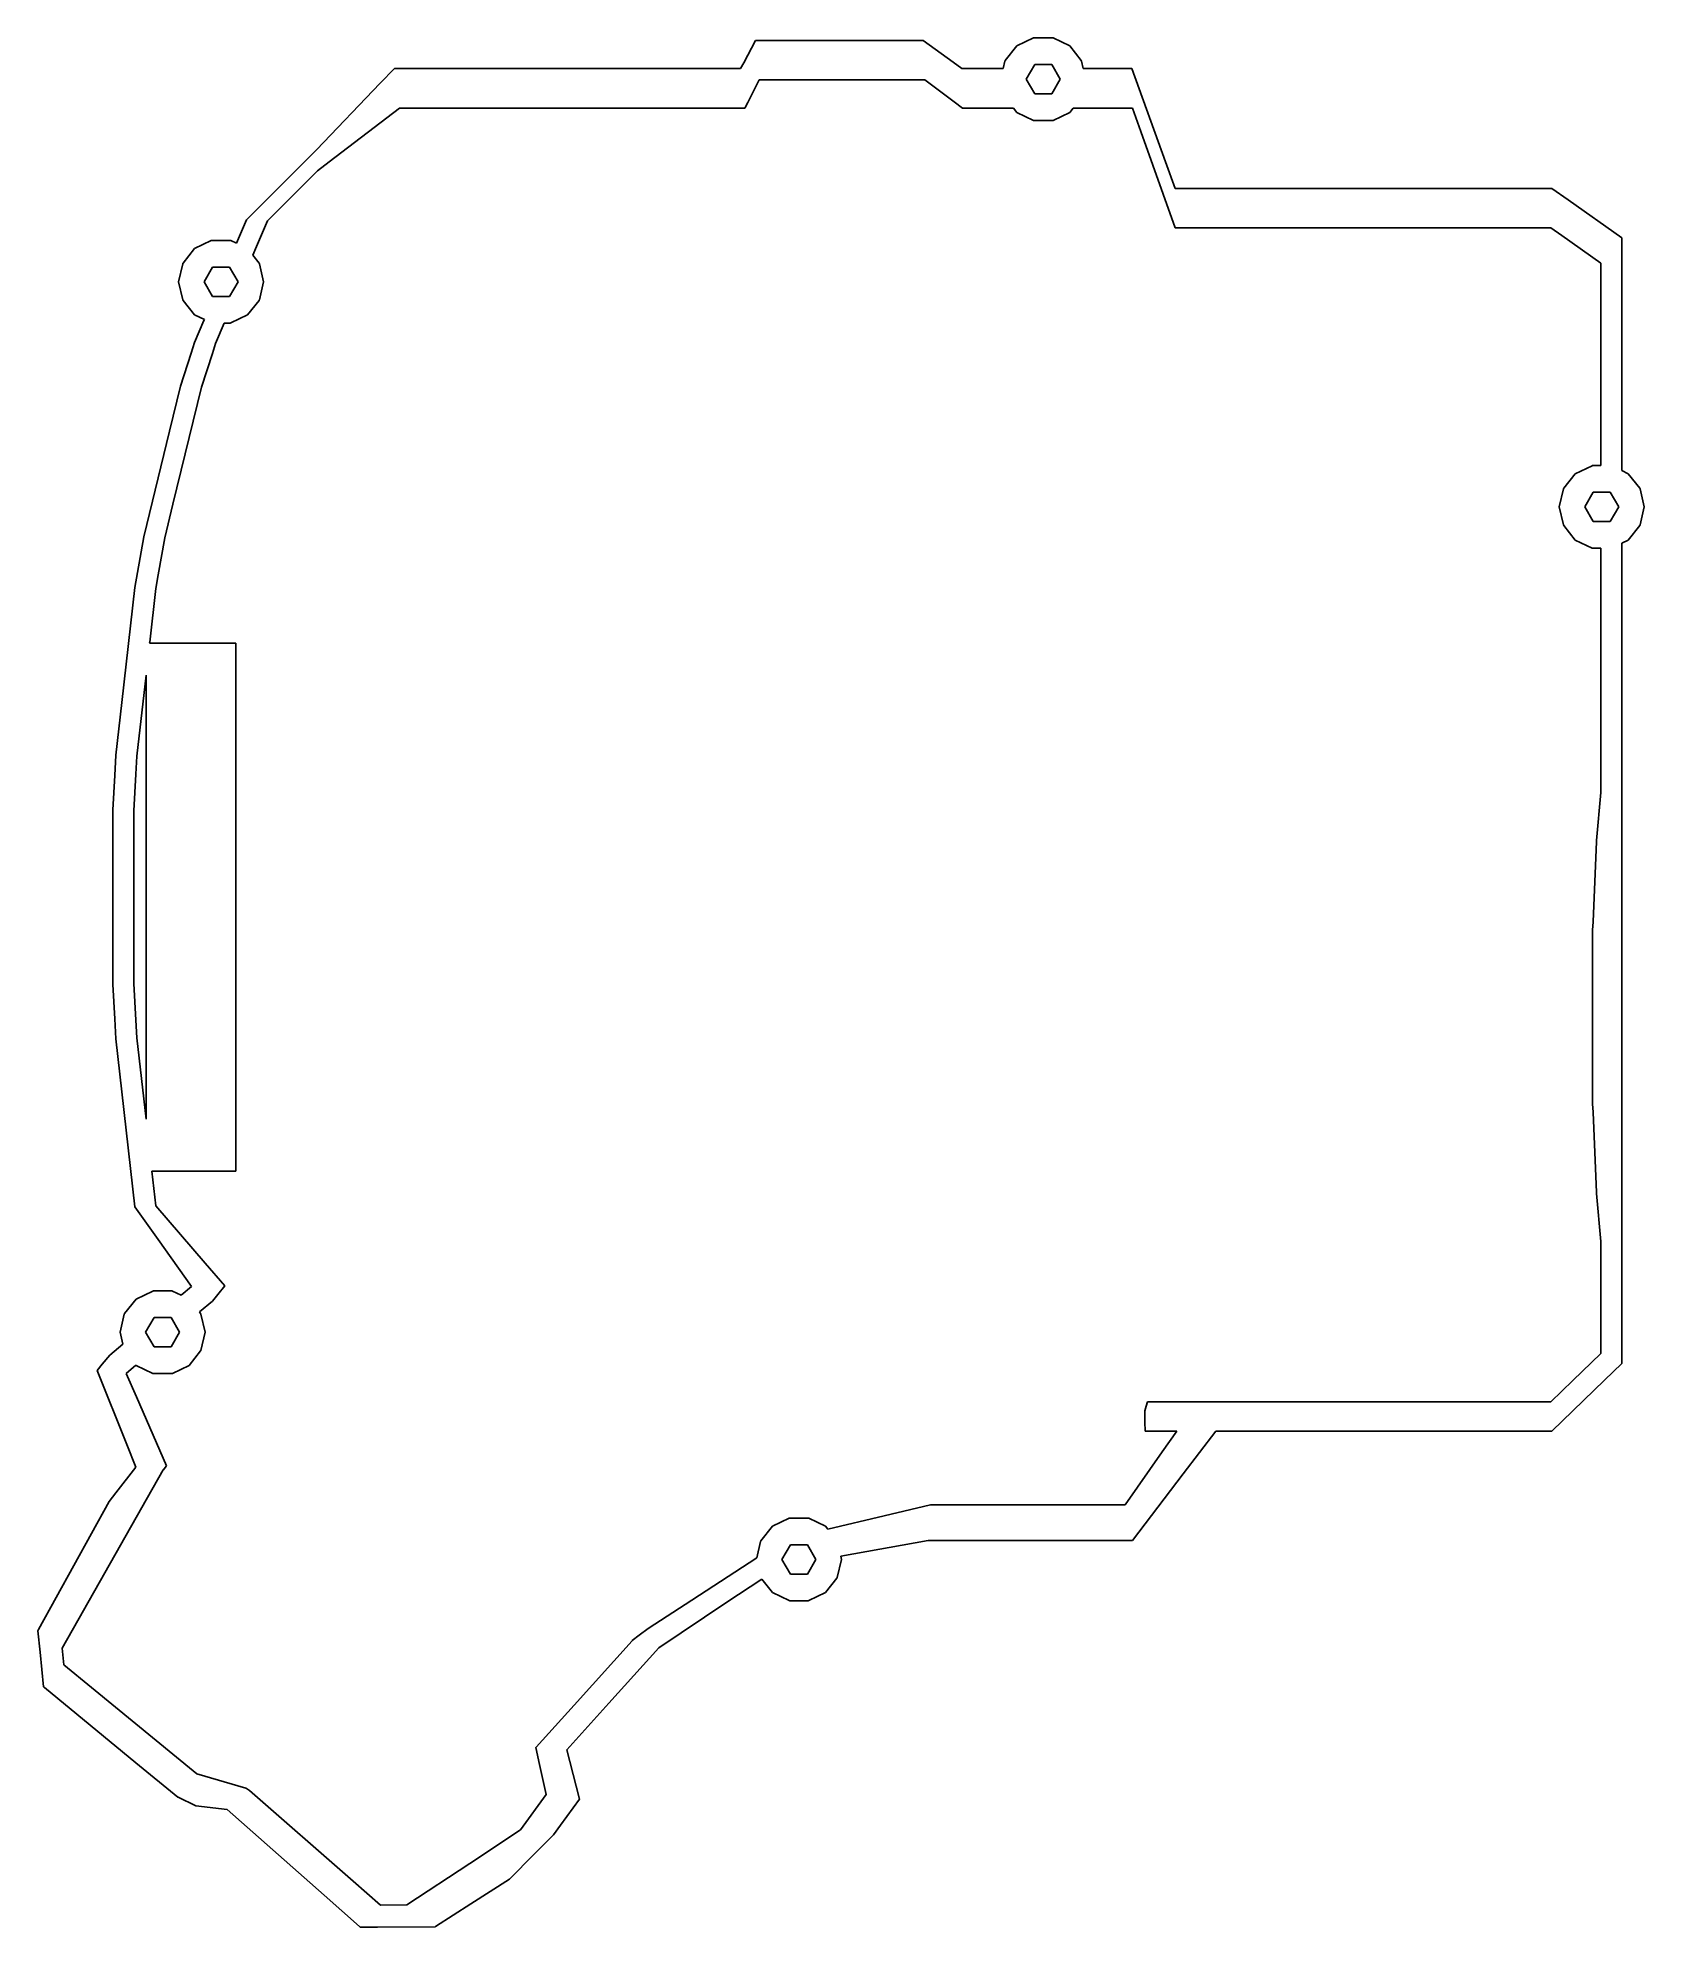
# Model space of a CAD drawing. Header units: metres. Extents: x -75 to 86, y -103 to 86.
import ezdxf

# ---------------------------------------------------------------- set-up
doc = ezdxf.new("R2010")
doc.units = ezdxf.units.M

msp = doc.modelspace()

# ---------------------------------------------------------------- linework, layer by layer
for p, q in [((-2.73952, 85.823), (-3.92449, 83.5796)), ((-2.71976, 85.823), (-2.73952, 85.823)), ((1.01836, 85.823), (-2.71976, 85.823)), ((1.04226, 85.823), (1.01836, 85.823)), ((14.0676, 85.823), (1.04226, 85.823)), ((17.06, 83.6375), (14.0676, 85.823)), ((23.4394, 85.2675), (22.281, 83.8149)), ((25.1134, 86.0736), (23.4394, 85.2675)), ((25.1448, 86.0887), (25.1134, 86.0736)), ((27.0375, 86.0887), (25.1448, 86.0887)), ((27.0689, 86.0736), (27.0375, 86.0887)), ((28.7429, 85.2675), (27.0689, 86.0736)), ((29.9013, 83.8149), (28.7429, 85.2675)), ((-3.92449, 83.5796), (-4.2291, 83.003)), ((17.9288, 83.003), (17.06, 83.6375)), ((22.2516, 83.7537), (22.0802, 83.003)), ((22.2593, 83.7876), (22.2516, 83.7537)), ((22.281, 83.8149), (22.2593, 83.7876)), ((24.3912, 81.9423), (25.2412, 83.4146)), ((25.2412, 83.4146), (26.9412, 83.4146)), ((26.9412, 83.4146), (27.7912, 81.9423)), ((29.923, 83.7876), (29.9013, 83.8149)), ((29.9307, 83.7537), (29.923, 83.7876)), ((30.1021, 83.003), (29.9307, 83.7537)), ((-40.3299, 81.5339), (-46.7315, 74.8502)), ((-38.9228, 83.003), (-40.3299, 81.5339)), ((-36.345, 83.003), (-38.9228, 83.003)), ((-36.3283, 83.003), (-36.345, 83.003)), ((-23.2287, 83.003), (-36.3283, 83.003)), ((-22.7669, 83.003), (-23.2287, 83.003)), ((-20.4701, 83.003), (-22.7669, 83.003)), ((-17.4556, 83.003), (-20.4701, 83.003)), ((-4.2291, 83.003), (-17.4556, 83.003)), ((-3.51359, 79.6091), (-2.38672, 81.8632)), ((-2.38672, 81.8632), (10.9524, 81.8632)), ((10.9524, 81.8632), (14.2272, 81.8632)), ((14.2272, 81.8632), (17.171, 79.6641)), ((21.6264, 83.003), (17.9288, 83.003)), ((22.0802, 83.003), (21.6264, 83.003)), ((25.2412, 80.4701), (24.3912, 81.9423)), ((27.7912, 81.9423), (26.9412, 80.4701)), ((34.9659, 83.003), (30.1021, 83.003)), ((38.3442, 73.6614), (34.9659, 83.003)), ((-3.79654, 79.0432), (-3.51359, 79.6091)), ((17.171, 79.6641), (18.0022, 79.0432)), ((26.9412, 80.4701), (25.2412, 80.4701)), ((-45.4391, 73.6633), (-38.4138, 79.0432)), ((-38.4138, 79.0432), (-25.0215, 79.0432)), ((-25.0215, 79.0432), (-22.7493, 79.0432)), ((-22.7493, 79.0432), (-20.5024, 79.0432)), ((-20.5024, 79.0432), (-20.0687, 79.0432)), ((-20.0687, 79.0432), (-6.48681, 79.0432)), ((-6.48681, 79.0432), (-3.81365, 79.0432)), ((-3.81365, 79.0432), (-3.81365, 79.0432)), ((-3.81365, 79.0432), (-3.79654, 79.0432)), ((18.0022, 79.0432), (23.0997, 79.0432)), ((23.0997, 79.0432), (23.4394, 78.6172)), ((23.4394, 78.6172), (25.1134, 77.8111)), ((25.1134, 77.8111), (25.1448, 77.7959)), ((25.1448, 77.7959), (27.0375, 77.7959)), ((27.0375, 77.7959), (27.0689, 77.8111)), ((27.0689, 77.8111), (28.7429, 78.6172)), ((28.7429, 78.6172), (29.0826, 79.0432)), ((29.0826, 79.0432), (31.6479, 79.0432)), ((31.6479, 79.0432), (35.0394, 79.0432)), ((35.0394, 79.0432), (35.8732, 76.6902)), ((35.8732, 76.6902), (39.2922, 67.0432)), ((-46.7315, 74.8502), (-53.7315, 67.8502)), ((-51.6315, 67.7502), (-46.6315, 72.7502)), ((-46.6315, 72.7502), (-45.4391, 73.6633)), ((39.3055, 71.003), (38.3442, 73.6614)), ((42.7785, 71.003), (39.3055, 71.003)), ((56.4524, 71.003), (42.7785, 71.003)), ((57.1069, 71.003), (56.4524, 71.003)), ((77.0451, 71.003), (57.1069, 71.003)), ((78.6668, 69.8563), (77.0451, 71.003)), ((84.0451, 66.0532), (78.6668, 69.8563)), ((-53.7315, 67.8502), (-54.7244, 65.5007)), ((-52.7165, 65.1828), (-51.6315, 67.7502)), ((39.2922, 67.0432), (53.2272, 67.0432)), ((53.2272, 67.0432), (56.6058, 67.0432)), ((56.6058, 67.0432), (59.0949, 67.0432)), ((59.0949, 67.0432), (59.115, 67.0432)), ((59.115, 67.0432), (59.7451, 67.0432)), ((59.7451, 67.0432), (76.9451, 67.0432)), ((76.9451, 67.0432), (78.0428, 66.267)), ((78.0428, 66.267), (81.9451, 63.5076)), ((-58.9331, 64.9735), (-60.0915, 63.5209)), ((-57.2592, 65.7796), (-58.9331, 64.9735)), ((-57.2278, 65.7947), (-57.2592, 65.7796)), ((-55.335, 65.7947), (-57.2278, 65.7947)), ((-55.3036, 65.7796), (-55.335, 65.7947)), ((-54.7244, 65.5007), (-55.3036, 65.7796)), ((-53.0906, 64.2976), (-52.7165, 65.1828)), ((84.0451, 66.0368), (84.0451, 66.0532)), ((84.0451, 62.0821), (84.0451, 66.0368)), ((84.0451, 66.0368), (84.0451, 66.0368)), ((-60.121, 63.4597), (-60.5344, 61.6484)), ((-60.1132, 63.4937), (-60.121, 63.4597)), ((-60.0915, 63.5209), (-60.1132, 63.4937)), ((-57.9814, 61.6484), (-57.1314, 63.1206)), ((-57.1314, 63.1206), (-55.4314, 63.1206)), ((-55.4314, 63.1206), (-54.5814, 61.6484)), ((-52.4713, 63.5209), (-53.0906, 64.2976)), ((-52.4496, 63.4937), (-52.4713, 63.5209)), ((-52.4418, 63.4597), (-52.4496, 63.4937)), ((-52.0284, 61.6484), (-52.4418, 63.4597)), ((81.9451, 63.5076), (81.9451, 53.9718)), ((-60.5344, 61.6484), (-60.121, 59.837)), ((-57.1314, 60.1761), (-57.9814, 61.6484)), ((-54.5814, 61.6484), (-55.4314, 60.1761)), ((-52.4418, 59.837), (-52.0284, 61.6484)), ((84.0451, 53.7975), (84.0451, 62.0821)), ((-60.121, 59.837), (-60.1132, 59.803)), ((-60.1132, 59.803), (-60.0915, 59.7758)), ((-60.0915, 59.7758), (-58.9331, 58.3232)), ((-55.4314, 60.1761), (-57.1314, 60.1761)), ((-53.6297, 58.3232), (-52.4713, 59.7758)), ((-52.4713, 59.7758), (-52.4496, 59.803)), ((-52.4496, 59.803), (-52.4418, 59.837)), ((-58.9331, 58.3232), (-57.9565, 57.8529)), ((-57.9943, 57.7636), (-58.9313, 55.5465)), ((-57.9565, 57.8529), (-57.9943, 57.7636)), ((-56.8313, 55.4465), (-55.9626, 57.502)), ((-55.9626, 57.502), (-55.335, 57.502)), ((-55.335, 57.502), (-55.3036, 57.5171)), ((-55.3036, 57.5171), (-53.6297, 58.3232)), ((-58.9313, 55.5465), (-59.2732, 54.4921)), ((-57.1468, 54.4735), (-56.8313, 55.4465)), ((-59.2732, 54.4921), (-60.3484, 51.1764)), ((-58.2484, 51.0764), (-57.1468, 54.4735)), ((81.9451, 53.9718), (81.9451, 51.2958)), ((84.0451, 50.8874), (84.0451, 53.7975)), ((-60.3484, 51.1764), (-61.4415, 46.6968)), ((81.9451, 51.2958), (81.9451, 46.571)), ((-61.1066, 39.3626), (-58.2484, 51.0764)), ((84.0451, 50.8475), (84.0451, 50.8874)), ((84.0451, 46.3422), (84.0451, 50.8475)), ((-61.4415, 46.6968), (-64.0252, 36.1075)), ((81.9451, 46.571), (81.9451, 44.5627)), ((84.0451, 42.731), (84.0451, 46.3422)), ((81.9451, 44.5627), (81.9451, 43.2384)), ((79.3934, 42.4171), (78.235, 40.9645)), ((81.0673, 43.2232), (79.3934, 42.4171)), ((81.0987, 43.2384), (81.0673, 43.2232)), ((81.9451, 43.2384), (81.0987, 43.2384)), ((84.6968, 42.4171), (84.0451, 42.731)), ((85.8552, 40.9645), (84.6968, 42.4171)), ((78.2055, 40.9033), (77.7921, 39.092)), ((78.2133, 40.9373), (78.2055, 40.9033)), ((78.235, 40.9645), (78.2133, 40.9373)), ((80.3451, 39.092), (81.1951, 40.5642)), ((81.1951, 40.5642), (82.8951, 40.5642)), ((82.8951, 40.5642), (83.7451, 39.092)), ((85.8769, 40.9373), (85.8552, 40.9645)), ((85.8847, 40.9033), (85.8769, 40.9373)), ((86.2981, 39.092), (85.8847, 40.9033)), ((-61.9252, 36.0075), (-61.1066, 39.3626)), ((77.7921, 39.092), (78.2055, 37.2806)), ((81.1951, 37.6197), (80.3451, 39.092)), ((83.7451, 39.092), (82.8951, 37.6197)), ((85.8847, 37.2806), (86.2981, 39.092)), ((-64.0252, 36.1075), (-64.6513, 32.5313)), ((-62.576, 32.2899), (-61.9252, 36.0075)), ((78.2055, 37.2806), (78.2133, 37.2467)), ((78.2133, 37.2467), (78.235, 37.2194)), ((78.235, 37.2194), (79.3934, 35.7668)), ((82.8951, 37.6197), (81.1951, 37.6197)), ((84.6968, 35.7668), (85.8552, 37.2194)), ((85.8552, 37.2194), (85.8769, 37.2467)), ((85.8769, 37.2467), (85.8847, 37.2806)), ((79.3934, 35.7668), (81.0673, 34.9607)), ((81.0673, 34.9607), (81.0987, 34.9456)), ((81.0987, 34.9456), (81.9451, 34.9456)), ((81.9451, 34.9456), (81.9451, 34.8665)), ((81.9451, 34.8665), (81.9451, 34.8452)), ((81.9451, 34.8452), (81.9451, 29.6012)), ((84.0451, 35.453), (84.6968, 35.7668)), ((84.0451, 31.3425), (84.0451, 35.453)), ((-64.6513, 32.5313), (-64.9161, 31.0184)), ((-62.8161, 30.9184), (-62.576, 32.2899)), ((-64.9161, 31.0184), (-66.2198, 19.5054)), ((-63.4266, 25.5269), (-62.8161, 30.9184)), ((84.0451, 24.8466), (84.0451, 31.3425)), ((81.9451, 29.6012), (81.9451, 25.7177)), ((-63.4357, 25.4471), (-63.4266, 25.5269)), ((-54.8003, 25.4471), (-63.4357, 25.4471)), ((-54.8003, -27.4471), (-54.8003, 25.4471)), ((81.9451, 25.7177), (81.9451, 21.7565)), ((84.0451, 24.7608), (84.0451, 24.8466)), ((84.0451, 22.6482), (84.0451, 24.7608)), ((-64.7193, 14.1113), (-63.8003, 22.2274)), ((-63.8003, 22.2274), (-63.8003, -22.2274)), ((81.9451, 21.7565), (81.9451, 15.1368)), ((84.0451, 10.4861), (84.0451, 22.6482)), ((-66.2198, 19.5054), (-66.8193, 14.2113)), ((-66.8193, 14.2113), (-66.9316, 12.1932)), ((-64.8189, 12.3224), (-64.7193, 14.1113)), ((81.9451, 15.1368), (81.9451, 10.4861)), ((-66.9316, 12.1932), (-67.1232, 8.75)), ((-65.0232, 8.65), (-64.8189, 12.3224)), ((81.9451, 10.4861), (81.5313, 5.68946)), ((84.0451, -34.4861), (84.0451, 10.4861)), ((-67.1232, 8.75), (-67.1232, -8.75)), ((-65.0232, -8.65), (-65.0232, 8.65)), ((81.5305, 5.68088), (81.5224, 5.58594)), ((81.5313, 5.68946), (81.5305, 5.68088)), ((81.5313, 5.68946), (81.5313, 5.68946)), ((81.5224, 5.58594), (81.1687, -2.47209)), ((81.1687, -2.47209), (81.1324, -3.3)), ((81.1324, -3.3), (81.1324, -20.7)), ((-67.1232, -8.75), (-66.9316, -12.1932)), ((-64.8189, -12.3224), (-65.0232, -8.65)), ((-66.9316, -12.1932), (-66.8193, -14.2113)), ((-64.7193, -14.1113), (-64.8189, -12.3224)), ((-66.8193, -14.2113), (-66.2198, -19.5054)), ((-63.8003, -22.2274), (-64.7193, -14.1113)), ((-66.2198, -19.5054), (-64.9161, -31.0184)), ((81.1324, -20.7), (81.1687, -21.5279)), ((81.1687, -21.5279), (81.5224, -29.5859)), ((-62.8161, -30.9184), (-63.2092, -27.4471)), ((-63.2092, -27.4471), (-54.8003, -27.4471)), ((81.5224, -29.5859), (81.5305, -29.6809)), ((81.5305, -29.6809), (81.5313, -29.6895)), ((81.5313, -29.6895), (81.5313, -29.6895)), ((81.5313, -29.6895), (81.9451, -34.4861)), ((-64.9161, -31.0184), (-62.5911, -34.3017)), ((-57.8641, -36.66), (-62.8161, -30.9184)), ((-62.5911, -34.3017), (-59.2493, -39.0209)), ((81.9451, -34.4861), (81.9451, -39.1368)), ((84.0451, -46.6482), (84.0451, -34.4861)), ((-55.9002, -38.937), (-57.8641, -36.66)), ((-63.1146, -39.4607), (-64.7885, -40.2668)), ((-63.0832, -39.4456), (-63.1146, -39.4607)), ((-61.1904, -39.4456), (-63.0832, -39.4456)), ((-61.1591, -39.4607), (-61.1904, -39.4456)), ((-60.2787, -39.8847), (-61.1591, -39.4607)), ((-59.2493, -39.0209), (-60.2787, -39.8847)), ((-56.6013, -39.7919), (-55.9002, -38.937)), ((-55.9002, -38.937), (-55.9002, -38.937)), ((81.9451, -39.1368), (81.9451, -45.7188)), ((-64.7885, -40.2668), (-65.9469, -41.7194)), ((-58.4551, -41.5584), (-57.1561, -40.4684)), ((-58.3267, -41.7194), (-58.4551, -41.5584)), ((-57.1561, -40.4684), (-56.6013, -39.7919)), ((-57.1561, -40.4684), (-57.1561, -40.4684)), ((-56.6013, -39.7919), (-56.6013, -39.7919)), ((-65.9764, -41.7806), (-66.3899, -43.592)), ((-65.9687, -41.7467), (-65.9764, -41.7806)), ((-65.9469, -41.7194), (-65.9687, -41.7467)), ((-63.8368, -43.592), (-62.9868, -42.1197)), ((-62.9868, -42.1197), (-61.2868, -42.1197)), ((-61.2868, -42.1197), (-60.4368, -43.592)), ((-58.305, -41.7467), (-58.3267, -41.7194)), ((-58.2972, -41.7806), (-58.305, -41.7467)), ((-57.8838, -43.592), (-58.2972, -41.7806)), ((-66.1177, -44.7842), (-67.4345, -45.889)), ((-66.3899, -43.592), (-66.1177, -44.7842)), ((-62.9868, -45.0642), (-63.8368, -43.592)), ((-61.2868, -45.0642), (-62.9868, -45.0642)), ((-60.4368, -43.592), (-61.2868, -45.0642)), ((-58.305, -45.4373), (-58.2972, -45.4033)), ((-58.2972, -45.4033), (-57.8838, -43.592)), ((-68.1789, -46.7968), (-68.6904, -47.4205)), ((-67.4345, -45.889), (-68.1789, -46.7968)), ((-68.1789, -46.7968), (-68.1789, -46.7968)), ((-65.7817, -47.7061), (-64.8097, -46.8906)), ((-64.8097, -46.8906), (-64.7885, -46.9171)), ((-64.7885, -46.9171), (-63.1146, -47.7232)), ((-61.1591, -47.7232), (-59.4851, -46.9171)), ((-59.4851, -46.9171), (-58.3267, -45.4645)), ((-58.3267, -45.4645), (-58.305, -45.4373)), ((81.9451, -45.7188), (79.1439, -48.4246)), ((82.3297, -48.3782), (84.0451, -46.7213)), ((84.0451, -46.7213), (84.0451, -46.6482)), ((-68.6904, -47.4205), (-65.713, -54.8436)), ((-64.759, -50.0444), (-65.7817, -47.7061)), ((-63.1146, -47.7232), (-63.0832, -47.7384)), ((-63.0832, -47.7384), (-61.1904, -47.7384)), ((-61.1904, -47.7384), (-61.1591, -47.7232)), ((79.1439, -48.4246), (76.9451, -50.5485)), ((77.0451, -53.4828), (82.3297, -48.3782)), ((-61.7361, -56.9561), (-64.759, -50.0444)), ((36.3993, -50.9996), (36.2514, -51.4543)), ((36.546, -50.5485), (36.3993, -50.9996)), ((45.1778, -50.5485), (36.546, -50.5485)), ((53.8257, -50.5485), (45.1778, -50.5485)), ((56.5079, -50.5485), (53.8257, -50.5485)), ((56.5605, -50.5485), (56.5079, -50.5485)), ((59.7451, -50.5485), (56.5605, -50.5485)), ((76.9451, -50.5485), (59.7451, -50.5485)), ((36.2514, -51.4543), (36.279, -52.6391)), ((36.279, -52.6391), (36.2978, -53.4426)), ((-65.713, -54.8436), (-64.811, -57.0925)), ((36.2978, -53.4426), (36.2987, -53.4828)), ((36.2987, -53.4828), (36.2987, -53.4828)), ((36.2987, -53.4828), (36.357, -53.4828)), ((36.357, -53.4828), (39.4732, -53.4828)), ((39.4732, -53.4828), (38.0098, -55.5735)), ((40.1194, -57.7605), (43.3717, -53.4828)), ((43.3717, -53.4828), (47.3971, -53.4828)), ((47.3971, -53.4828), (53.5904, -53.4828)), ((53.5904, -53.4828), (57.5969, -53.4828)), ((57.5969, -53.4828), (77.0451, -53.4828)), ((38.0098, -55.5735), (34.3028, -60.8699)), ((-72.2122, -75.2371), (-62.0677, -57.3805)), ((-64.811, -57.0925), (-66.8396, -59.6889)), ((-62.0677, -57.3805), (-62.052, -57.3604)), ((-62.0677, -57.3805), (-62.0677, -57.3805)), ((-62.0677, -57.3805), (-62.0677, -57.3805)), ((-62.052, -57.3604), (-61.7866, -57.0206)), ((-61.7866, -57.0206), (-61.738, -56.9584)), ((-61.7866, -57.0206), (-61.7866, -57.0206)), ((-61.738, -56.9584), (-61.7361, -56.9561)), ((35.0421, -64.4386), (40.1194, -57.7605)), ((-67.5013, -60.5359), (-74.5846, -73.3836)), ((-66.8397, -59.6891), (-67.5013, -60.5359)), ((-66.8396, -59.6889), (-66.8397, -59.6891)), ((0.63498, -62.2169), (-1.03895, -63.023)), ((0.66638, -62.2018), (0.63498, -62.2169)), ((2.55915, -62.2018), (0.66638, -62.2018)), ((2.59055, -62.2169), (2.55915, -62.2018)), ((4.26448, -63.023), (2.59055, -62.2169)), ((10.1545, -61.9766), (4.50291, -63.322)), ((14.8036, -60.8699), (10.1545, -61.9766)), ((28.1075, -60.8699), (14.8036, -60.8699)), ((34.3028, -60.8699), (28.1075, -60.8699)), ((-1.03895, -63.023), (-2.19735, -64.4756)), ((4.50291, -63.322), (4.26448, -63.023)), ((-2.60334, -66.1864), (-9.1144, -70.4177)), ((-2.22683, -64.5368), (-2.60334, -66.1864)), ((-2.21907, -64.5028), (-2.22683, -64.5368)), ((-2.19735, -64.4756), (-2.21907, -64.5028)), ((-0.08724, -66.3481), (0.76277, -64.8759)), ((0.76277, -64.8759), (2.46276, -64.8759)), ((2.46276, -64.8759), (3.31276, -66.3481)), ((5.79472, -66.0368), (14.5581, -64.4386)), ((5.86578, -66.3481), (5.79472, -66.0368)), ((14.5581, -64.4386), (22.4961, -64.4386)), ((22.4961, -64.4386), (35.0421, -64.4386)), ((0.76277, -67.8204), (-0.08724, -66.3481)), ((2.46276, -67.8204), (0.76277, -67.8204)), ((3.31276, -66.3481), (2.46276, -67.8204)), ((5.45236, -68.1595), (5.86578, -66.3481)), ((-5.60165, -70.6436), (-2.11838, -68.3197)), ((-2.11838, -68.3197), (-1.03895, -69.6733)), ((-1.03895, -69.6733), (0.63498, -70.4794)), ((2.59055, -70.4794), (4.26448, -69.6733)), ((4.26448, -69.6733), (5.42287, -68.2207)), ((5.42287, -68.2207), (5.4446, -68.1935)), ((5.4446, -68.1935), (5.45236, -68.1595)), ((-9.1144, -70.4177), (-13.505, -73.271)), ((-12.432, -75.2005), (-5.60197, -70.6438)), ((-5.60197, -70.6438), (-5.60165, -70.6436)), ((0.63498, -70.4794), (0.66638, -70.4945)), ((0.66638, -70.4945), (2.55915, -70.4945)), ((2.55915, -70.4945), (2.59055, -70.4794)), ((-74.5846, -73.3836), (-74.6443, -73.4919)), ((-74.6443, -73.4919), (-74.4213, -75.6547)), ((-74.5846, -73.3836), (-74.5846, -73.3836)), ((-13.505, -73.271), (-14.3789, -73.9381)), ((-74.4213, -75.6547), (-74.0643, -79.1168)), ((-72.0513, -76.8977), (-72.2122, -75.2371)), ((-15.1013, -74.4971), (-20.9019, -80.9393)), ((-17.4274, -80.7485), (-12.432, -75.2005)), ((-15.0793, -74.4727), (-15.1013, -74.4971)), ((-14.3789, -73.9381), (-15.0793, -74.4727)), ((-69.274, -79.1725), (-72.0513, -76.8977)), ((-74.0643, -79.1168), (-74.0077, -79.1633)), ((-74.0077, -79.1633), (-73.9869, -79.1803)), ((-73.9869, -79.1803), (-73.9869, -79.1803)), ((-73.9869, -79.1803), (-64.8178, -86.7104)), ((-58.7212, -87.8157), (-69.274, -79.1725)), ((-20.9019, -80.9393), (-24.7116, -85.1704)), ((-21.632, -85.4182), (-17.4274, -80.7485)), ((-24.7116, -85.1704), (-24.7317, -85.1928)), ((-24.7116, -85.1704), (-24.7116, -85.1704)), ((-64.8178, -86.7104), (-60.6201, -90.1578)), ((-24.7317, -85.1928), (-24.3641, -86.899)), ((-24.3641, -86.899), (-23.7191, -89.8924)), ((-21.3336, -86.5793), (-21.632, -85.4182)), ((-20.3644, -90.3507), (-21.3336, -86.5793)), ((-53.7925, -89.2487), (-58.7212, -87.8157)), ((-60.6201, -90.1578), (-60.594, -90.1792)), ((-60.594, -90.1792), (-58.8113, -91.0497)), ((-53.7278, -89.2877), (-53.7925, -89.2487)), ((-53.6453, -89.3476), (-53.7278, -89.2877)), ((-53.4398, -89.4969), (-53.6453, -89.3476)), ((-43.0402, -98.5952), (-53.4398, -89.4969)), ((-23.7191, -89.8924), (-26.2886, -93.4289)), ((-22.2734, -92.9782), (-20.3644, -90.3507)), ((-58.8113, -91.0497), (-55.6797, -91.3937)), ((-55.6797, -91.3937), (-55.6797, -91.3937)), ((-55.6797, -91.3937), (-45.9629, -99.9851)), ((-26.2886, -93.4289), (-31.3702, -96.7955)), ((-24.8974, -95.8768), (-22.9811, -93.9522)), ((-22.9811, -93.9522), (-22.2734, -92.9782)), ((-27.3925, -98.3827), (-24.8974, -95.8768)), ((-31.3702, -96.7955), (-37.6595, -100.962)), ((-31.2517, -100.856), (-27.3925, -98.3827)), ((-45.9629, -99.9851), (-42.4122, -103.125)), ((-40.2943, -100.998), (-43.0402, -98.5952)), ((-37.6595, -100.962), (-40.2943, -100.998)), ((-34.8012, -103.132), (-31.2517, -100.856)), ((-42.4122, -103.125), (-42.4122, -103.125)), ((-42.4122, -103.125), (-42.335, -103.193)), ((-42.335, -103.193), (-40.6128, -103.185)), ((-40.6128, -103.185), (-34.841, -103.157)), ((-34.841, -103.157), (-34.8012, -103.132))]:
    msp.add_line(p, q)

doc.saveas('drawing.dxf')
